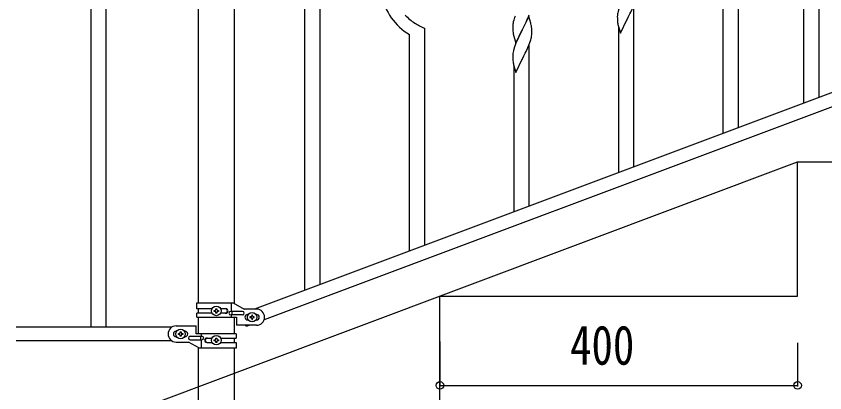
# Model space of a CAD drawing. Units: millimetres, scale not verified. Extents: x -4143 to 4140, y -2900 to 2898.
# Drawn here: x 2281 to 3185, y 739 to 1160 of the extents above; entities that cross this region are included whole.
import ezdxf
from ezdxf.enums import TextEntityAlignment as Align

# ---------------------------------------------------------------- set-up
doc = ezdxf.new("R2010")
doc.units = ezdxf.units.MM
doc.header["$LTSCALE"] = 10
doc.layers.add('0-3_YKK_A1', color=4, linetype='Continuous')
doc.layers.add('0-4_YKK_D', color=6, linetype='Continuous')
doc.styles.add('ＭＳ ゴシック', font='')
doc.styles.get('ＭＳ ゴシック').set_extended_font_data('MS Gothic')

msp = doc.modelspace()

# ---------------------------------------------------------------- linework, layer by layer
at = {"layer": '0-3_YKK_A1'}
for p, q in [((3161.89, 1063.21), (3161.89, 1720.48)), ((3178.89, 1069.6), (3178.89, 1726.87)), ((2603.89, 853.55), (2603.89, 1510.82)), ((2620.89, 859.94), (2620.89, 1517.21)), ((2364.39, 1472.54), (2364.39, 812.54)), ((2381.39, 1472.54), (2381.39, 812.54)), ((2484.64, 1402.54), (2484.64, 839.79)), ((2525.14, 839), (2525.14, 1402.54)), ((3088.89, 1035.85), (3088.89, 1278.71)), ((3071.89, 1029.46), (3071.89, 1271.63)), ((2971.89, 991.88), (2971.89, 1172.61)), ((2964.06, 1156.15), (2963.9, 1155.82)), ((2720.89, 897.53), (2720.89, 1139.7)), ((2737.89, 903.92), (2737.89, 1146.78)), ((2954.89, 985.49), (2954.89, 1147.87)), ((2854.89, 947.9), (2854.89, 1128.63)), ((2837.89, 941.51), (2837.89, 1103.89)), ((2847.06, 1112.17), (2846.9, 1111.84)), ((3251.38, 1096.79), (2547.53, 832.79)), ((3262.25, 1084.85), (2558.39, 820.84)), ((2354.89, 697.5), (3154.89, 997.5)), ((2754.89, 697.5), (2754.89, 847.5)), ((2482.89, 839.79), (2523.76, 839.79)), ((2482.89, 833.29), (2482.89, 839.79)), ((2500.22, 833.29), (2482.89, 833.29)), ((2484.64, 833.29), (2484.64, 828.29)), ((2515.48, 833.29), (2509.56, 833.29)), ((2521.86, 830.29), (2521.86, 839.79)), ((2523.76, 839.79), (2535.89, 832.79)), ((2549.89, 832.79), (2535.89, 832.79)), ((2482.89, 823.79), (2482.89, 828.29)), ((2500.21, 828.29), (2482.89, 828.29)), ((2482.89, 823.79), (2527.39, 823.79)), ((2484.64, 823.79), (2484.64, 805.04)), ((2503.45, 830.31), (2502.49, 830.31)), ((2506.33, 831.27), (2507.29, 831.27)), ((2515.48, 828.29), (2509.56, 828.29)), ((2534.09, 830.29), (2521.01, 830.29)), ((2534.09, 826.29), (2521.01, 826.29)), ((2521.86, 823.79), (2521.86, 826.29)), ((2522.41, 826.29), (2522.41, 830.29)), ((2525.14, 805.04), (2525.14, 823.79)), ((2527.39, 823.79), (2527.39, 814.79)), ((2539.89, 826.79), (2540.52, 826.79)), ((2543.45, 824.27), (2542.49, 824.27)), ((2546.33, 823.31), (2547.29, 823.31)), ((2549.26, 826.79), (2549.89, 826.79)), ((2459.89, 814.04), (2482.39, 814.04)), ((2482.39, 805.04), (2482.39, 814.04)), ((2549.89, 814.79), (2527.39, 814.79)), ((2538.16, 813.25), (2537.58, 814.79)), ((2542.25, 814.79), (2538.16, 813.25)), ((2539.89, 820.79), (2540.52, 820.79)), ((2549.26, 820.79), (2549.89, 820.79)), ((2454.91, 812.54), (2281.03, 812.54)), ((2460.52, 808.04), (2459.89, 808.04)), ((2466.33, 805.52), (2467.29, 805.52)), ((2469.89, 808.04), (2469.26, 808.04)), ((2526.89, 805.04), (2482.39, 805.04)), ((2487.92, 805.04), (2487.92, 802.54)), ((2526.89, 805.04), (2526.89, 800.54)), ((2454.91, 797.54), (2281.03, 797.54)), ((2460.52, 802.04), (2459.89, 802.04)), ((2459.89, 796.04), (2473.89, 796.04)), ((2463.45, 804.56), (2462.49, 804.56)), ((2469.89, 802.04), (2469.26, 802.04)), ((2486.01, 789.04), (2473.89, 796.04)), ((2475.69, 802.54), (2488.77, 802.54)), ((2475.69, 798.54), (2488.77, 798.54)), ((2487.36, 802.54), (2487.36, 798.54)), ((2487.92, 798.54), (2487.92, 789.04)), ((2494.29, 800.54), (2500.21, 800.54)), ((2503.45, 797.56), (2502.49, 797.56)), ((2506.33, 798.52), (2507.29, 798.52)), ((2509.56, 800.54), (2526.89, 800.54)), ((2525.14, 795.54), (2525.14, 800.54)), ((2484.64, 789.83), (2484.64, 697.5)), ((2526.89, 789.04), (2486.01, 789.04)), ((2494.29, 795.54), (2500.22, 795.54)), ((2509.56, 795.54), (2526.89, 795.54)), ((2525.14, 697.5), (2525.14, 789.04)), ((2526.89, 795.54), (2526.89, 789.04))]:
    msp.add_line(p, q, dxfattribs=at)
for points in [[(2971.29, 1203.88), (2964.06, 1189.02), (2963.9, 1188.69), (2961.55, 1184.03), (2959.79, 1180.38), (2959.34, 1179.42), (2958.23, 1176.96), (2956.96, 1173.94), (2956.17, 1171.91), (2955.45, 1169.89), (2954.66, 1167.41), (2954.14, 1165.49), (2953.83, 1164.09), (2953.59, 1162.74), (2953.43, 1161.44), (2953.37, 1160.61), (2953.34, 1159.81), (2953.36, 1157.95), (2953.39, 1156.94), (2953.44, 1156), (2953.54, 1154.56), (2953.69, 1153.24)], [(2954.06, 1151.06), (2954.32, 1149.89), (2954.57, 1148.93), (2956.84, 1141.29), (2964.06, 1156.15), (2964.23, 1156.48), (2965.95, 1159.86), (2967.45, 1162.92), (2968.34, 1164.79), (2969.89, 1168.21), (2970.33, 1169.21), (2971.37, 1171.74), (2972.5, 1174.77), (2973.17, 1176.77)], [(2836.39, 1149.91), (2836.35, 1149.1), (2836.34, 1148.7), (2836.36, 1146.84), (2836.39, 1145.83), (2836.44, 1144.89), (2836.54, 1143.45), (2836.69, 1142.14), (2836.83, 1141.15), (2837.01, 1140.19), (2837.11, 1139.72), (2837.32, 1138.78), (2837.57, 1137.83), (2839.84, 1130.18), (2847.06, 1145.04), (2847.23, 1145.37), (2849.16, 1149.17), (2850.67, 1152.27), (2851.34, 1153.68), (2852.68, 1156.6), (2853.54, 1158.61), (2854.76, 1161.64)], [(2854.29, 1159.9), (2847.06, 1145.04), (2846.9, 1144.71), (2844.55, 1140.05), (2842.79, 1136.4), (2842.34, 1135.44), (2841.23, 1132.98), (2839.96, 1129.96), (2839.17, 1127.93), (2838.45, 1125.91), (2837.66, 1123.43), (2837.14, 1121.51), (2836.83, 1120.11), (2836.59, 1118.76), (2836.43, 1117.46), (2836.37, 1116.63), (2836.34, 1115.83), (2836.36, 1113.97), (2836.39, 1112.96), (2836.44, 1112.02), (2836.54, 1110.58), (2836.69, 1109.26)], [(2857.02, 1150.36), (2856.68, 1151.77), (2856.49, 1152.5), (2854.29, 1159.9)], [(2837.96, 1157.29), (2837.52, 1155.82), (2837.03, 1153.91), (2836.74, 1152.52), (2836.52, 1151.19)], [(2857.76, 1140.57), (2857.78, 1141.37), (2857.78, 1142.52), (2857.73, 1144.25), (2857.67, 1145.49), (2857.56, 1146.9)], [(2837.06, 1107.09), (2837.32, 1105.91), (2837.57, 1104.95), (2839.84, 1097.31), (2847.06, 1112.17), (2847.23, 1112.5), (2848.95, 1115.89), (2850.45, 1118.94), (2851.34, 1120.81), (2852.89, 1124.23), (2853.33, 1125.23), (2854.37, 1127.76), (2855.5, 1130.79), (2856.17, 1132.79)], [(2856.87, 1135.22), (2857.2, 1136.64), (2857.47, 1138), (2857.66, 1139.32)], [(2754.89, 847.5), (3154.89, 847.5), (3154.89, 997.5), (3554.89, 997.5)], [(2504.41, 832.23), (2504.41, 833.19), (2505.37, 833.19), (2505.37, 832.23)], [(2502.49, 830.31), (2502.49, 831.27), (2503.45, 831.27)], [(2505.37, 829.35), (2505.37, 828.39), (2504.41, 828.39), (2504.41, 829.35)], [(2507.29, 831.27), (2507.29, 830.31), (2506.33, 830.31)], [(2542.49, 824.27), (2542.49, 823.31), (2543.45, 823.31)], [(2545.37, 825.23), (2545.37, 826.19), (2544.41, 826.19), (2544.41, 825.23)], [(2547.29, 823.31), (2547.29, 824.27), (2546.33, 824.27)], [(2544.41, 822.35), (2544.41, 821.39), (2545.37, 821.39), (2545.37, 822.35)], [(2462.49, 804.56), (2462.49, 805.52), (2463.45, 805.52)], [(2464.41, 806.48), (2464.41, 807.44), (2465.37, 807.44), (2465.37, 806.48)], [(2467.29, 805.52), (2467.29, 804.56), (2466.33, 804.56)], [(2465.37, 803.6), (2465.37, 802.64), (2464.41, 802.64), (2464.41, 803.6)], [(2502.49, 797.56), (2502.49, 798.52), (2503.45, 798.52)], [(2504.41, 799.48), (2504.41, 800.44), (2505.37, 800.44), (2505.37, 799.48)], [(2505.37, 796.6), (2505.37, 795.64), (2504.41, 795.64), (2504.41, 796.6)], [(2507.29, 798.52), (2507.29, 797.56), (2506.33, 797.56)]]:
    msp.add_lwpolyline(points, dxfattribs=at)
for centre in [(2504.89, 830.79), (2544.89, 823.79), (2464.89, 805.04), (2504.89, 798.04)]:
    msp.add_circle(centre, 5.3, dxfattribs=at)
for centre, radius, start, end in [((2753.56, 1195.31), 64.5, 189.92903, 239.55871), ((2766.38, 1211.26), 70.83, 224.66249, 236.11211), ((2913.59, 1133.04), 79.42, 159.93435, 162.22611), ((2767.86, 1218.27), 77.52, 238.09168, 247.25412), ((2868.33, 1147.3), 32.04, 173.03232, 175.32407), ((2815.55, 1141.65), 42.37, 9.56725, 11.859), ((2812.7, 1142.05), 45.12, 6.17603, 8.46779), ((3008.29, 1161.4), 55.21, 188.49987, 190.79162), ((2826.34, 1142.57), 31.49, 354.07159, 356.36334), ((2795.77, 1151.51), 63.23, 342.78424, 345.07599), ((2891.29, 1117.43), 55.21, 188.49987, 190.79162), ((2503.45, 832.23), 0.96, 270, 0), ((2506.33, 832.23), 0.96, 180, 270), ((2514.73, 830.79), 2.5, 270, 90), ((2515.48, 830.79), 2.5, 270, 90), ((2549.89, 823.79), 9, 270, 90), ((2503.45, 829.35), 0.96, 0, 90), ((2506.33, 829.35), 0.96, 90, 180), ((2521.01, 828.29), 2, 90, 270), ((2534.09, 828.29), 2, 270, 90), ((2539.89, 823.79), 3, 90, 270), ((2543.45, 825.23), 0.96, 270, 0), ((2543.45, 822.35), 0.96, 0, 90), ((2546.33, 825.23), 0.96, 180, 270), ((2546.33, 822.35), 0.96, 90, 180), ((2549.89, 823.79), 3, 270, 90), ((2459.89, 805.04), 9, 90, 270), ((2459.89, 805.04), 3, 90, 270), ((2463.45, 806.48), 0.96, 270, 0), ((2466.33, 806.48), 0.96, 180, 270), ((2469.89, 805.04), 3, 270, 90), ((2463.45, 803.6), 0.96, 0, 90), ((2466.33, 803.6), 0.96, 90, 180), ((2475.69, 800.54), 2, 90, 270), ((2488.77, 800.54), 2, 270, 90), ((2494.29, 798.04), 2.5, 90, 270), ((2495.04, 798.04), 2.5, 90, 270), ((2503.45, 799.48), 0.96, 270, 0), ((2503.45, 796.6), 0.96, 0, 90), ((2506.33, 799.48), 0.96, 180, 270), ((2506.33, 796.6), 0.96, 90, 180)]:
    msp.add_arc(centre, radius, start, end, dxfattribs=at)
at = {"layer": '0-4_YKK_D'}
for p, q in [((2754.89, 796.5), (2754.89, 746.5)), ((3154.89, 795), (3154.89, 746.5)), ((2754.89, 747.5), (3154.89, 747.5))]:
    msp.add_line(p, q, dxfattribs=at)
for centre in [(2754.89, 747.5), (3154.89, 747.5)]:
    msp.add_circle(centre, 4.25, dxfattribs=at)

# ---------------------------------------------------------------- texts
at = {"layer": '0-4_YKK_D', "style": 'ＭＳ ゴシック', "width": 0.8}
msp.add_text('400', height=43.99, dxfattribs=at).set_placement((2900.49, 757.5), align=Align.BOTTOM_LEFT)

doc.saveas('drawing.dxf')
